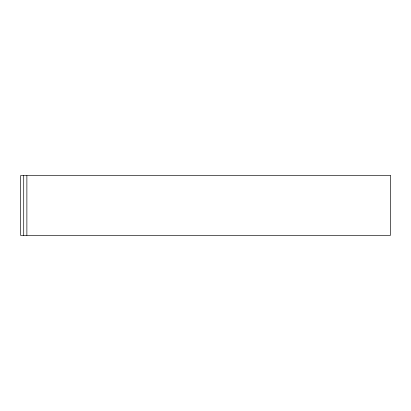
<?xml version="1.0" encoding="UTF-8"?>
<svg xmlns="http://www.w3.org/2000/svg" width="411" height="411" viewBox="0 0 411 411"><rect width="100%" height="100%" fill="white"/><g stroke="black" fill="none" stroke-linecap="round" stroke-linejoin="round"><path stroke-width="0.62" d="M26.879 175.656L26.879 235.344M23.715 175.656L23.715 235.344M390.45 175.656L20.55 175.656L20.55 235.344L390.45 235.344L390.45 175.656"/></g></svg>
